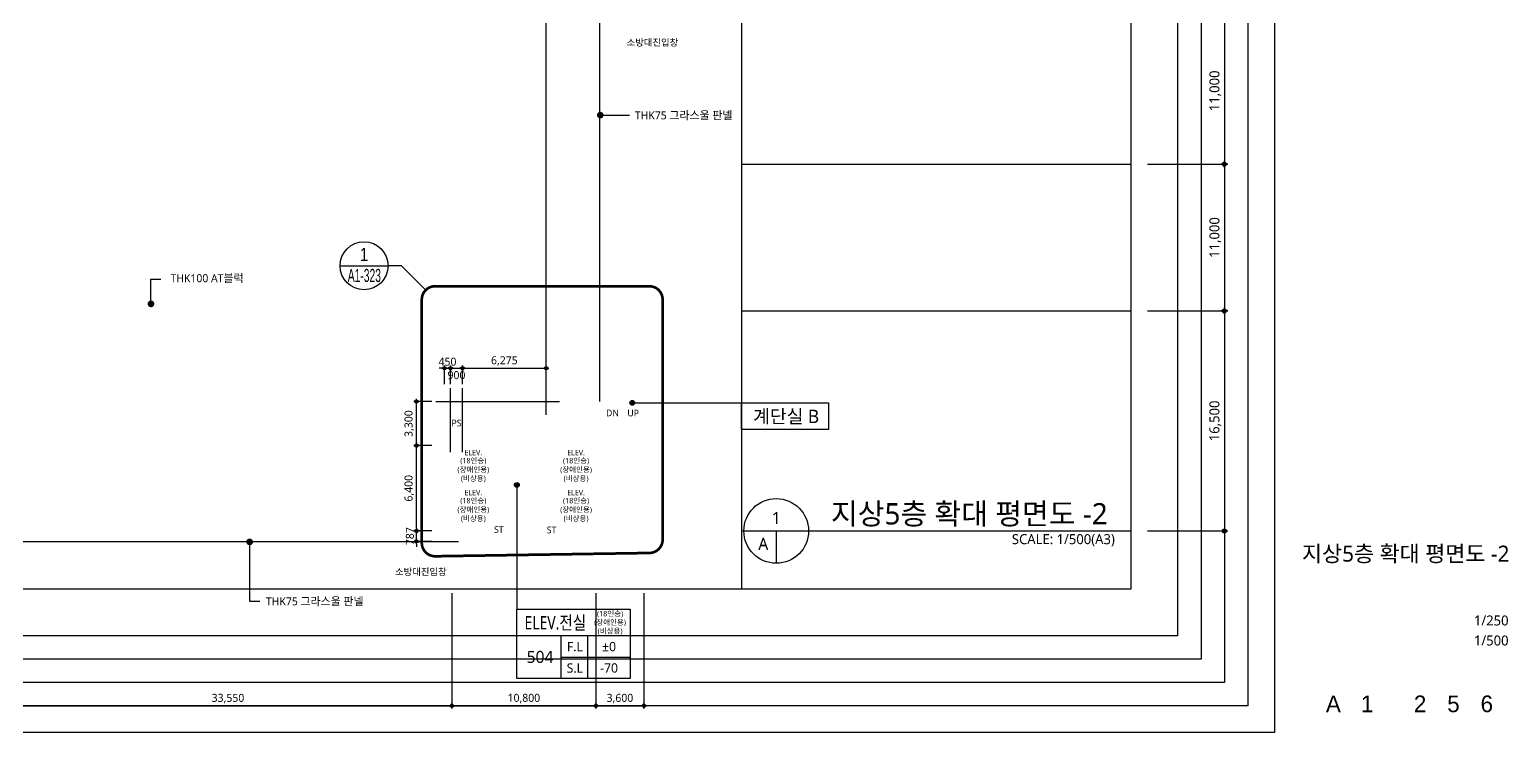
# Model space of a CAD drawing. Header units: millimetres. Extents: x 45782458 to 46215946, y 191740 to 1509539.
# Drawn here: x 46089677 to 46200512, y 335740 to 388448 of the extents above; entities that cross this region are included whole.
import ezdxf
from ezdxf.enums import TextEntityAlignment as Align

# ---------------------------------------------------------------- set-up
doc = ezdxf.new("R2010")
doc.units = ezdxf.units.MM
doc.header["$LTSCALE"] = 1000
doc.header["$MEASUREMENT"] = 0
doc.header["$PDSIZE"] = -10
doc.linetypes.add('CEN', pattern=[62, 60, -1, 0, -1])
doc.linetypes.add('SYM$0$DASHDOT', pattern=[1, 0.5, -0.25, 0, -0.25])
doc.layers.get('0').update_dxf_attribs({"linetype": 'CONTINUOUS'})
doc.layers.get('Defpoints').update_dxf_attribs({"color": 171, "linetype": 'CONTINUOUS'})
for name, color, linetype in [('cen', 14, 'CONTINUOUS'), ('Center(AR)', 30, 'CEN'), ('DIM', 7, 'CONTINUOUS'), ('LED', 7, 'CONTINUOUS'), ('NDIM', 7, 'CONTINUOUS'), ('SYM', 7, 'CONTINUOUS'), ('TEXT', 3, 'CONTINUOUS'), ('TEXT(MIN)', 7, 'CONTINUOUS'), ('TEXT(노트)', 7, 'CONTINUOUS'), ('TEXT(실명)', 3, 'CONTINUOUS'), ('TEXT-TITLE', 6, 'CONTINUOUS'), ('TEXT-기입', 6, 'CONTINUOUS'), ('TITLE', 7, 'CONTINUOUS'), ('구간정리', 6, 'CONTINUOUS'), ('구간정리-TEXT', 3, 'CONTINUOUS')]:
    doc.layers.add(name, color=color, linetype=linetype)
doc.styles.add('CGS', font='cgse', dxfattribs={"bigfont": 'cgs'})
doc.styles.add('SYM$0$ARIAL', font='arial.ttf')
doc.styles.add('SYM$0$돋움', font='', dxfattribs={"width": 0.9})
doc.styles.add('TE', font='malgun_0.ttf')
doc.styles.add('나눔바른고딕', font='NanumBarunGothic.ttf')
doc.styles.get('SYM$0$돋움').set_extended_font_data('Dotum')
doc.dimstyles.new('BA', dxfattribs={"dimscale": 500, "dimtxt": 3, "dimasz": 1, "dimexe": 1, "dimexo": 5, "dimgap": 0.9, "dimtad": 1, "dimdec": 0, "dimdsep": 46, "dimlunit": 6, "dimtxsty": 'TE', "dimblk": 'DDD', "dimcen": 2.5, "dimclrd": 256, "dimclre": 256, "dimclrt": 3, "dimazin": 2, "dimtfac": 1, "dimtdec": 0, "dimtix": 1, "dimtmove": 2, "dimatfit": 3, "dimldrblk": 'DDD', "dimfxl": 1, "dimtolj": 1, "dimtzin": 0, "dimarcsym": 2})
doc.dimstyles.new('NDIM 1200', dxfattribs={"dimscale": 500, "dimtxt": 3, "dimasz": 1, "dimexe": 2, "dimexo": 2, "dimgap": 1, "dimtad": 1, "dimdec": 0, "dimdsep": 46, "dimtxsty": 'CGS', "dimblk": 'DOT0', "dimcen": 1, "dimdle": 8, "dimclrd": 2, "dimclre": 2, "dimclrt": 2, "dimadec": 0, "dimazin": 0, "dimtfac": 1, "dimtdec": 0, "dimtix": 1, "dimtmove": 2, "dimatfit": 3, "dimldrblk": 'DOT0', "dimfxl": 1, "dimtolj": 1, "dimtzin": 0, "dimlwd": -1, "dimlwe": -1, "dimarcsym": 0})

# ---------------------------------------------------------------- blocks, each defined once
blk = doc.blocks.new('DDD')
at = {"layer": 'DIM', "color": 0}
for p, q in [((-1, 0), (1, 0)), ((0, -1), (0, 1))]:
    blk.add_line(p, q, dxfattribs=at)
for radius in [0.6, 0.3]:
    blk.add_circle((0, 0), radius, dxfattribs=at)
blk = doc.blocks.new('*D613')
at = {"layer": 'Defpoints', "color": 0, "ltscale": 0.4, "transparency": 16777216}
for p in [(46172222, 367351), (46172222, 350851), (46179222, 350851)]:
    blk.add_point(p, dxfattribs=at)
at = {"layer": 'NDIM', "lineweight": -2, "ltscale": 0.4, "transparency": 16777216}
for p, q in [((46173472, 367351), (46179472, 367351)), ((46179222, 367101), (46179222, 351101)), ((46173472, 350851), (46179472, 350851))]:
    blk.add_line(p, q, dxfattribs=at)
at = {"layer": 'NDIM', "lineweight": -2, "ltscale": 0.4, "transparency": 16777216, "xscale": 250, "yscale": 250, "zscale": 250}
for p, rotation in [((46179222, 367351), 90), ((46179222, 350851), 270)]:
    blk.add_blockref('DDD', p, dxfattribs=dict(at, rotation=rotation))
at = {"layer": 'NDIM', "color": 3, "ltscale": 0.4, "transparency": 16777216, "insert": (46178545, 359101), "char_height": 750, "attachment_point": 5, "rotation": 90, "style": 'TE'}
blk.add_mtext('\\A1;16,500', dxfattribs=at)
blk = doc.blocks.new('*D614')
at = {"layer": 'Defpoints', "color": 0, "ltscale": 0.4, "transparency": 16777216}
for p in [(46172222, 378351), (46172222, 367351), (46179222, 367351)]:
    blk.add_point(p, dxfattribs=at)
at = {"layer": 'NDIM', "lineweight": -2, "ltscale": 0.4, "transparency": 16777216}
for p, q in [((46173472, 378351), (46179472, 378351)), ((46179222, 378101), (46179222, 367601)), ((46173472, 367351), (46179472, 367351))]:
    blk.add_line(p, q, dxfattribs=at)
at = {"layer": 'NDIM', "lineweight": -2, "ltscale": 0.4, "transparency": 16777216, "xscale": 250, "yscale": 250, "zscale": 250}
for p, rotation in [((46179222, 378351), 90), ((46179222, 367351), 270)]:
    blk.add_blockref('DDD', p, dxfattribs=dict(at, rotation=rotation))
at = {"layer": 'NDIM', "color": 3, "ltscale": 0.4, "transparency": 16777216, "insert": (46178545, 372851), "char_height": 750, "attachment_point": 5, "rotation": 90, "style": 'TE'}
blk.add_mtext('\\A1;11,000', dxfattribs=at)
blk = doc.blocks.new('*D615')
at = {"layer": 'Defpoints', "color": 0, "ltscale": 0.4, "transparency": 16777216}
for p in [(46172222, 389351), (46172222, 378351), (46179222, 378351)]:
    blk.add_point(p, dxfattribs=at)
at = {"layer": 'NDIM', "lineweight": -2, "ltscale": 0.4, "transparency": 16777216}
for p, q in [((46173472, 389351), (46179472, 389351)), ((46179222, 389101), (46179222, 378601)), ((46173472, 378351), (46179472, 378351))]:
    blk.add_line(p, q, dxfattribs=at)
at = {"layer": 'NDIM', "lineweight": -2, "ltscale": 0.4, "transparency": 16777216, "xscale": 250, "yscale": 250, "zscale": 250}
for p, rotation in [((46179222, 389351), 90), ((46179222, 378351), 270)]:
    blk.add_blockref('DDD', p, dxfattribs=dict(at, rotation=rotation))
at = {"layer": 'NDIM', "color": 3, "ltscale": 0.4, "transparency": 16777216, "insert": (46178545, 383851), "char_height": 750, "attachment_point": 5, "rotation": 90, "style": 'TE'}
blk.add_mtext('\\A1;11,000', dxfattribs=at)
blk = doc.blocks.new('A$C31C7260E')
at = {"layer": 'TITLE'}
for points in [[(0, 0), (0, 4000), (13000, 4000), (13000, 0)], [(13000, 0), (0, 0)]]:
    blk.add_lwpolyline(points, dxfattribs=at)
blk = doc.blocks.new('A$C51E23882')
at = {"layer": 'TITLE'}
blk.add_lwpolyline([(8500, 0), (0, 0), (0, 5200), (8500, 5200)], close=True, dxfattribs=at)
for points in [[(8500, 3200), (0, 3200)], [(3300, 3200), (3300, 0)], [(5300, 3200), (5300, 0)], [(3300, 1600), (8500, 1600)]]:
    blk.add_lwpolyline(points, dxfattribs=at)
at = {"layer": 'TITLE', "style": '나눔바른고딕'}
for s, p in [('F.L', (4352, 2378)), ('S.L', (4352, 778))]:
    blk.add_text(s, height=700, dxfattribs=at).set_placement(p, align=Align.MIDDLE)
blk = doc.blocks.new('*D916')
at = {"layer": 'Defpoints', "color": 0, "ltscale": 0.4, "transparency": 16777216}
for p in [(46087772, 346490), (46121322, 346490), (46121322, 337740)]:
    blk.add_point(p, dxfattribs=at)
at = {"layer": 'NDIM', "lineweight": -2, "ltscale": 0.4, "transparency": 16777216}
for p, q in [((46087772, 346190), (46087772, 337540)), ((46121322, 346190), (46121322, 337540)), ((46087972, 337740), (46121122, 337740))]:
    blk.add_line(p, q, dxfattribs=at)
at = {"layer": 'NDIM', "lineweight": -2, "ltscale": 0.4, "transparency": 16777216, "xscale": 200, "yscale": 200, "zscale": 200, "rotation": 180}
blk.add_blockref('DDD', (46087772, 337740), dxfattribs=at)
at = {"layer": 'NDIM', "lineweight": -2, "ltscale": 0.4, "transparency": 16777216, "xscale": 200, "yscale": 200, "zscale": 200}
blk.add_blockref('DDD', (46121322, 337740), dxfattribs=at)
at = {"layer": 'NDIM', "color": 3, "ltscale": 0.4, "transparency": 16777216, "insert": (46104547, 338280), "char_height": 600, "attachment_point": 5, "style": 'TE'}
blk.add_mtext('\\A1;33,550', dxfattribs=at)
blk = doc.blocks.new('*D918')
at = {"layer": 'Defpoints', "color": 0, "ltscale": 0.4, "transparency": 16777216}
for p in [(46132122, 346490), (46135722, 346490), (46135722, 337740)]:
    blk.add_point(p, dxfattribs=at)
at = {"layer": 'NDIM', "lineweight": -2, "ltscale": 0.4, "transparency": 16777216}
for p, q in [((46132122, 346190), (46132122, 337540)), ((46135722, 346190), (46135722, 337540)), ((46132322, 337740), (46135522, 337740))]:
    blk.add_line(p, q, dxfattribs=at)
at = {"layer": 'NDIM', "lineweight": -2, "ltscale": 0.4, "transparency": 16777216, "xscale": 200, "yscale": 200, "zscale": 200, "rotation": 180}
blk.add_blockref('DDD', (46132122, 337740), dxfattribs=at)
at = {"layer": 'NDIM', "lineweight": -2, "ltscale": 0.4, "transparency": 16777216, "xscale": 200, "yscale": 200, "zscale": 200}
blk.add_blockref('DDD', (46135722, 337740), dxfattribs=at)
at = {"layer": 'NDIM', "color": 3, "ltscale": 0.4, "transparency": 16777216, "insert": (46133922, 338280), "char_height": 600, "attachment_point": 5, "style": 'TE'}
blk.add_mtext('\\A1;3,600', dxfattribs=at)
blk = doc.blocks.new('*D919')
at = {"layer": 'Defpoints', "color": 0, "ltscale": 0.4, "transparency": 16777216}
for p in [(46121322, 346490), (46132122, 346490), (46132122, 337740)]:
    blk.add_point(p, dxfattribs=at)
at = {"layer": 'NDIM', "lineweight": -2, "ltscale": 0.4, "transparency": 16777216}
for p, q in [((46121322, 346190), (46121322, 337540)), ((46132122, 346190), (46132122, 337540)), ((46121522, 337740), (46131922, 337740))]:
    blk.add_line(p, q, dxfattribs=at)
at = {"layer": 'NDIM', "lineweight": -2, "ltscale": 0.4, "transparency": 16777216, "xscale": 200, "yscale": 200, "zscale": 200, "rotation": 180}
blk.add_blockref('DDD', (46121322, 337740), dxfattribs=at)
at = {"layer": 'NDIM', "lineweight": -2, "ltscale": 0.4, "transparency": 16777216, "xscale": 200, "yscale": 200, "zscale": 200}
blk.add_blockref('DDD', (46132122, 337740), dxfattribs=at)
at = {"layer": 'NDIM', "color": 3, "ltscale": 0.4, "transparency": 16777216, "insert": (46126722, 338282), "char_height": 600, "attachment_point": 5, "style": 'TE'}
blk.add_mtext('\\A1;10,800', dxfattribs=at)
blk = doc.blocks.new('*D920')
at = {"layer": 'Defpoints', "color": 0, "ltscale": 0.4, "transparency": 16777216}
for p in [(46121222, 363051), (46120772, 361551), (46121222, 361551)]:
    blk.add_point(p, dxfattribs=at)
at = {"layer": 'NDIM', "lineweight": -2, "ltscale": 0.4, "transparency": 16777216}
for p, q in [((46120572, 363051), (46120372, 363051)), ((46120772, 361851), (46120772, 363251)), ((46120772, 363051), (46121222, 363051)), ((46121222, 361851), (46121222, 363251)), ((46121422, 363051), (46121622, 363051))]:
    blk.add_line(p, q, dxfattribs=at)
at = {"layer": 'NDIM', "lineweight": -2, "ltscale": 0.4, "transparency": 16777216, "xscale": 200, "yscale": 200, "zscale": 200}
blk.add_blockref('DDD', (46120772, 363051), dxfattribs=at)
at = {"layer": 'NDIM', "lineweight": -2, "ltscale": 0.4, "transparency": 16777216, "xscale": 200, "yscale": 200, "zscale": 200, "rotation": 180}
blk.add_blockref('DDD', (46121222, 363051), dxfattribs=at)
at = {"layer": 'NDIM', "color": 3, "ltscale": 0.4, "transparency": 16777216, "insert": (46120997, 363541), "char_height": 600, "attachment_point": 5, "style": 'TE'}
blk.add_mtext('\\A1;450', dxfattribs=at)
blk = doc.blocks.new('*D921')
at = {"layer": 'Defpoints', "color": 0, "ltscale": 0.4, "transparency": 16777216}
for p in [(46122122, 363051), (46121222, 361551), (46122122, 361551)]:
    blk.add_point(p, dxfattribs=at)
at = {"layer": 'NDIM', "lineweight": -2, "ltscale": 0.4, "transparency": 16777216}
for p, q in [((46121222, 361851), (46121222, 363251)), ((46121422, 363051), (46121922, 363051)), ((46122122, 361851), (46122122, 363251))]:
    blk.add_line(p, q, dxfattribs=at)
at = {"layer": 'NDIM', "lineweight": -2, "ltscale": 0.4, "transparency": 16777216, "xscale": 200, "yscale": 200, "zscale": 200, "rotation": 180}
blk.add_blockref('DDD', (46121222, 363051), dxfattribs=at)
at = {"layer": 'NDIM', "lineweight": -2, "ltscale": 0.4, "transparency": 16777216, "xscale": 200, "yscale": 200, "zscale": 200}
blk.add_blockref('DDD', (46122122, 363051), dxfattribs=at)
at = {"layer": 'NDIM', "color": 3, "ltscale": 0.4, "transparency": 16777216, "insert": (46121672, 362531), "char_height": 600, "attachment_point": 5, "style": 'TE'}
blk.add_mtext('\\A1;900', dxfattribs=at)
blk = doc.blocks.new('*D922')
at = {"layer": 'Defpoints', "color": 0, "ltscale": 0.4, "transparency": 16777216}
for p in [(46128397, 363051), (46122122, 361551), (46128397, 361551)]:
    blk.add_point(p, dxfattribs=at)
at = {"layer": 'NDIM', "lineweight": -2, "ltscale": 0.4, "transparency": 16777216}
for p, q in [((46122122, 361851), (46122122, 363251)), ((46122322, 363051), (46128197, 363051)), ((46128397, 361851), (46128397, 363251))]:
    blk.add_line(p, q, dxfattribs=at)
at = {"layer": 'NDIM', "lineweight": -2, "ltscale": 0.4, "transparency": 16777216, "xscale": 200, "yscale": 200, "zscale": 200, "rotation": 180}
blk.add_blockref('DDD', (46122122, 363051), dxfattribs=at)
at = {"layer": 'NDIM', "lineweight": -2, "ltscale": 0.4, "transparency": 16777216, "xscale": 200, "yscale": 200, "zscale": 200}
blk.add_blockref('DDD', (46128397, 363051), dxfattribs=at)
at = {"layer": 'NDIM', "color": 3, "ltscale": 0.4, "transparency": 16777216, "insert": (46125260, 363592), "char_height": 600, "attachment_point": 5, "style": 'TE'}
blk.add_mtext('\\A1;6,275', dxfattribs=at)
blk = doc.blocks.new('*D923')
at = {"layer": 'Defpoints', "color": 0, "ltscale": 0.4, "transparency": 16777216}
for p in [(46118672, 360551), (46120122, 360551), (46120122, 357251)]:
    blk.add_point(p, dxfattribs=at)
at = {"layer": 'NDIM', "lineweight": -2, "ltscale": 0.4, "transparency": 16777216}
for p, q in [((46119822, 360551), (46118472, 360551)), ((46118672, 357451), (46118672, 360351)), ((46119822, 357251), (46118472, 357251))]:
    blk.add_line(p, q, dxfattribs=at)
at = {"layer": 'NDIM', "lineweight": -2, "ltscale": 0.4, "transparency": 16777216, "xscale": 200, "yscale": 200, "zscale": 200}
for p, rotation in [((46118672, 360551), 90), ((46118672, 357251), 270)]:
    blk.add_blockref('DDD', p, dxfattribs=dict(at, rotation=rotation))
at = {"layer": 'NDIM', "color": 3, "ltscale": 0.4, "transparency": 16777216, "insert": (46118132, 358901), "char_height": 600, "attachment_point": 5, "rotation": 90, "style": 'TE'}
blk.add_mtext('\\A1;3,300', dxfattribs=at)
blk = doc.blocks.new('*D924')
at = {"layer": 'Defpoints', "color": 0, "ltscale": 0.4, "transparency": 16777216}
for p in [(46118672, 357251), (46120122, 357251), (46120122, 350851)]:
    blk.add_point(p, dxfattribs=at)
at = {"layer": 'NDIM', "lineweight": -2, "ltscale": 0.4, "transparency": 16777216}
for p, q in [((46119822, 357251), (46118472, 357251)), ((46118672, 351051), (46118672, 357051)), ((46119822, 350851), (46118472, 350851))]:
    blk.add_line(p, q, dxfattribs=at)
at = {"layer": 'NDIM', "lineweight": -2, "ltscale": 0.4, "transparency": 16777216, "xscale": 200, "yscale": 200, "zscale": 200}
for p, rotation in [((46118672, 357251), 90), ((46118672, 350851), 270)]:
    blk.add_blockref('DDD', p, dxfattribs=dict(at, rotation=rotation))
at = {"layer": 'NDIM', "color": 3, "ltscale": 0.4, "transparency": 16777216, "insert": (46118132, 354051), "char_height": 600, "attachment_point": 5, "rotation": 90, "style": 'TE'}
blk.add_mtext('\\A1;6,400', dxfattribs=at)
blk = doc.blocks.new('*D925')
at = {"layer": 'Defpoints', "color": 0, "ltscale": 0.4, "transparency": 16777216}
for p in [(46118672, 350851), (46120122, 350851), (46120122, 350064)]:
    blk.add_point(p, dxfattribs=at)
at = {"layer": 'NDIM', "lineweight": -2, "ltscale": 0.4, "transparency": 16777216}
for p, q in [((46119822, 350851), (46118472, 350851)), ((46118672, 351051), (46118672, 351251)), ((46118672, 350064), (46118672, 350851)), ((46119822, 350064), (46118472, 350064)), ((46118672, 349864), (46118672, 349664))]:
    blk.add_line(p, q, dxfattribs=at)
at = {"layer": 'NDIM', "lineweight": -2, "ltscale": 0.4, "transparency": 16777216, "xscale": 200, "yscale": 200, "zscale": 200}
for p, rotation in [((46118672, 350851), 270), ((46118672, 350064), 90)]:
    blk.add_blockref('DDD', p, dxfattribs=dict(at, rotation=rotation))
at = {"layer": 'NDIM', "color": 3, "ltscale": 0.4, "transparency": 16777216, "insert": (46118182, 350458), "char_height": 600, "attachment_point": 5, "rotation": 90, "style": 'TE'}
blk.add_mtext('\\A1;787', dxfattribs=at)
blk = doc.blocks.new('DOT0')
blk.add_line((-3, 0), (3, 0))
at = {"color": 6}
blk.add_circle((0, 0), 0.75, dxfattribs=at)
blk = doc.blocks.new('SYM$0$det-tar-wi')
at = {"layer": '구간정리', "ltscale": 0.2}
blk.add_line((0, 0), (11, 0), dxfattribs=at)
blk.add_circle((5.5, 0), 5.5, dxfattribs=at)
at = {"layer": '구간정리-TEXT', "color": 3, "style": 'SYM$0$ARIAL'}
blk.add_attdef('2', text='', height=3, dxfattribs=at).set_placement((5.5, 2.58), align=Align.MIDDLE_CENTER)
at = {"layer": '구간정리-TEXT', "color": 3, "style": 'SYM$0$ARIAL', "width": 0.6}
blk.add_attdef('A1.00', text='', height=3, dxfattribs=at).set_placement((5.57, -2.22), align=Align.MIDDLE_CENTER)

msp = doc.modelspace()

# ---------------------------------------------------------------- hatches: boundary and pattern name
at = {"layer": 'LED'}
h = msp.add_hatch(color=256, dxfattribs=at)
h.dxf.hatch_style = 1
edge = h.paths.add_edge_path()
edge.add_arc((46134847.3, 360457.6), 180, 180, 540, ccw=False)
h = msp.add_hatch(color=256, dxfattribs=at)
h.dxf.hatch_style = 1
edge = h.paths.add_edge_path()
edge.add_arc((46126192.8, 354301.3), 180, 180, 540, ccw=False)

# ---------------------------------------------------------------- linework, layer by layer
at = {"ltscale": 10000}
msp.add_line((46134847.3, 360457.6), (46143042.2, 360457.6), dxfattribs=at)
msp.add_lwpolyline([(46126192.8, 354301.3), (46126192.8, 344990.2)], dxfattribs=at)
at = {"layer": 'cen', "ltscale": 10000}
for p, q in [((46143042.2, 378351.3), (46172222.3, 378351.3)), ((46143042.2, 367351.3), (46172222.3, 367351.3)), ((46143042.2, 350851.3), (46172222.3, 350851.3))]:
    msp.add_line(p, q, dxfattribs=at)
at = {"layer": 'Center(AR)'}
for p, q in [((46132409.8, 360551.3), (46132409.8, 437201.3)), ((46128397.3, 359551.3), (46128397.3, 427851.3)), ((46121222.3, 356751.3), (46121222.3, 361551.3)), ((46122122.3, 356751.3), (46122122.3, 361551.3)), ((46120122.3, 360551.3), (46129397.3, 360551.3)), ((46018772.3, 350063.8), (46121822.3, 350063.8))]:
    msp.add_line(p, q, dxfattribs=at)
at = {"layer": 'Defpoints'}
for points in [[(46182972.3, 335740.2), (46006272.3, 335740.2), (46006272.3, 473440.2), (46182972.3, 473440.2)], [(46180972.3, 337740.2), (46010022.3, 337740.2), (46010022.3, 471440.2), (46180972.3, 471440.2)], [(46179222.3, 339490.2), (46011772.3, 339490.2), (46011772.3, 469690.2), (46179222.3, 469690.2)], [(46177472.3, 341240.2), (46013522.3, 341240.2), (46013522.3, 467940.2), (46177472.3, 467940.2)], [(46175722.3, 342990.2), (46015272.3, 342990.2), (46015272.3, 466190.2), (46175722.3, 466190.2)], [(46172222.3, 346490.2), (46018772.3, 346490.2), (46018772.3, 462690.2), (46172222.3, 462690.2)], [(46143042.2, 346490.2), (46018772.3, 346490.2), (46018772.3, 462690.2), (46143042.2, 462690.2)]]:
    msp.add_lwpolyline(points, close=True, dxfattribs=at)
at = {"layer": 'LED', "ltscale": 10000}
for p, q in [((46098772.3, 369729.5), (46099526.4, 369729.5)), ((46106168.9, 345589.7), (46106923, 345589.7))]:
    msp.add_line(p, q, dxfattribs=at)
at = {"layer": 'LED'}
for centre in [(46134847.3, 360457.6), (46126192.8, 354301.3)]:
    msp.add_circle(centre, 180, dxfattribs=at)
at = {"layer": 'SYM'}
for p, q in [((46143210.6, 350851.3), (46172222.3, 350851.3)), ((46145634.8, 350851.3), (46145634.8, 348427.1))]:
    msp.add_line(p, q, dxfattribs=at)
msp.add_circle((46145634.8, 350851.3), 2424.2, dxfattribs=at)
at = {"layer": '구간정리', "ltscale": 0.2}
msp.add_lwpolyline([(46119372.3, 368915.5), (46117552, 370735.8), (46116545.1, 370735.8)], dxfattribs=at)
at = {"layer": '구간정리', "linetype": 'SYM$0$DASHDOT', "ltscale": 2, "const_width": 200}
msp.add_lwpolyline([(46136122.3, 369201.3), (46120072.3, 369201.3, 0.41421356), (46119072.3, 368201.3), (46119072.3, 349951.3, 0.41795539), (46120085.1, 348951.4), (46136135.1, 349197.4, 0.41048161), (46137122.3, 350197.3), (46137122.3, 368201.3, 0.41421356)], format="xyb", close=True, dxfattribs=at)

# ---------------------------------------------------------------- block references
at = {"xscale": 0.5, "yscale": 0.5, "zscale": 0.5}
msp.add_blockref('A$C31C7260E', (46143042.2, 358457.6), dxfattribs=at)
msp.add_blockref('A$C51E23882', (46126192.8, 339790.2))
at = {"layer": '구간정리'}
ref = msp.add_blockref('SYM$0$det-tar-wi', (46112945.1, 370735.8), dxfattribs=dict(at, xscale=327.2727272727273, yscale=327.2727272727273, zscale=327.2727272727273))
ref.add_attrib('A1.00', 'A1-323', dxfattribs={"layer": '구간정리-TEXT', "color": 3, "height": 981.82, "style": 'SYM$0$돋움', "width": 0.6}).set_placement((46114767.1, 370008.2), align=Align.MIDDLE_CENTER)
ref.add_attrib('2', '1', dxfattribs={"layer": '구간정리-TEXT', "color": 3, "height": 981.8, "style": 'SYM$0$돋움', "width": 0.9}).set_placement((46114745.1, 371581.3), align=Align.MIDDLE_CENTER)

# ---------------------------------------------------------------- texts
at = {"layer": 'TEXT', "style": '나눔바른고딕'}
msp.add_text('지상5층 확대 평면도 -2', height=1600, dxfattribs=at).set_placement((46149734.8, 351336.2))
for s, p in [('1', (46145634.8, 351821)), ('A', (46144665.1, 349881.6))]:
    msp.add_text(s, height=900, dxfattribs=at).set_placement(p, align=Align.MIDDLE)
msp.add_text('SCALE: 1/500(A3)', height=750, dxfattribs=at).set_placement((46171013.6, 350608.9), align=Align.TOP_RIGHT)
at = {"layer": 'TEXT(MIN)', "style": '나눔바른고딕'}
for p in [(46134426.7, 387477.2, 0), (46117067.1, 347785, 0)]:
    msp.add_text('소방대진입창', height=500, dxfattribs=at).set_placement(p, align=Align.MIDDLE_LEFT)
for s, p in [('THK75 그라스울 판넬', (46142352.7, 382017.6)), ('THK100 AT블럭', (46105714.8, 369801.8)), ('THK75 그라스울 판넬', (46114704.2, 345572.3))]:
    msp.add_text(s, height=600, dxfattribs=at).set_placement(p, align=Align.MIDDLE_RIGHT)
for s, p in [('PS', (46121673, 358942.5)), ('DN', (46133363.2, 359697.5)), ('UP', (46134913.2, 359690)), ('ST', (46124846.2, 350953.3)), ('ST', (46128799.1, 350928.3))]:
    msp.add_text(s, height=500, dxfattribs=at).set_placement(p, align=Align.MIDDLE_CENTER)
for s, p in [('(18인승)', (46133183.5, 344449.4)), ('(장애인용)', (46133183.5, 343799.4)), ('(비상용)', (46133183.5, 343149.4))]:
    msp.add_text(s, height=400, dxfattribs=at).set_placement(p, align=Align.CENTER)
at = {"layer": 'TEXT(노트)', "style": '나눔바른고딕'}
for s, p in [('ELEV.', (46122934.7, 356724.5)), ('ELEV.', (46130634.7, 356724.5)), ('(18인승)', (46122934.7, 356110.1)), ('(18인승)', (46130634.7, 356110.1)), ('(장애인용)', (46122934.7, 355438.1)), ('(비상용)', (46122934.7, 354777.1)), ('(장애인용)', (46130634.7, 355438.1)), ('(비상용)', (46130634.7, 354777.1)), ('ELEV.', (46122934.7, 353724.5)), ('ELEV.', (46130634.7, 353724.5)), ('(장애인용)', (46122934.7, 352438.1)), ('(18인승)', (46122934.7, 353110.1)), ('(장애인용)', (46130634.7, 352438.1)), ('(18인승)', (46130634.7, 353110.1)), ('(비상용)', (46122934.7, 351777.1)), ('(비상용)', (46130634.7, 351777.1))]:
    msp.add_text(s, height=400, dxfattribs=at).set_placement(p, align=Align.MIDDLE)
at = {"layer": 'TEXT(실명)', "style": '나눔바른고딕'}
msp.add_text('계단실 B', height=1000, dxfattribs=at).set_placement((46146379.9, 359451.8), align=Align.MIDDLE)
at = {"layer": 'TEXT(실명)', "style": '나눔바른고딕', "width": 0.8}
msp.add_text('ELEV.전실', height=1000, dxfattribs=at).set_placement((46129082.5, 343984.3), align=Align.MIDDLE)
at = {"layer": 'TEXT-TITLE', "style": '나눔바른고딕'}
msp.add_text('지상5층 확대 평면도 -2', height=1200, dxfattribs=at).set_placement((46192814.3, 348548), align=Align.CENTER)
at = {"layer": 'TEXT-기입', "style": '나눔바른고딕'}
for s, p in [('1/250', (46197923.2, 343534.9)), ('1/500', (46197923.2, 342034.9))]:
    msp.add_text(s, height=750, dxfattribs=at).set_placement(p, align=Align.BOTTOM_LEFT)
for s, height, p in [('±0', 700, (46133108.9, 342178)), ('504', 900, (46127934, 341404.9)), ('-70', 700, (46133108.9, 340578))]:
    msp.add_text(s, height=height, dxfattribs=at).set_placement(p, align=Align.MIDDLE)
at = {"layer": 'TEXT-기입', "style": 'CGS'}
for s, p in [('A', (46187391.7, 337884.9)), ('1', (46189923.1, 337884.9)), ('2', (46193891.7, 337884.9)), ('5', (46196391.7, 337884.9)), ('6', (46198891.7, 337884.9))]:
    msp.add_text(s, height=1250, dxfattribs=at).set_placement(p, align=Align.MIDDLE_CENTER)

# ---------------------------------------------------------------- dimensions: what is measured, and where the dimension line sits
at = {"layer": 'NDIM', "ltscale": 0.4}
for base, p1, p2, angle, override, picture, middle in [((46179222.3, 378351.3), (46172222.3, 389351.3), (46172222.3, 378351.3), 270, {"dimscale": 250}, '*D615', (46178544.9, 383851.3)), ((46179222.3, 367351.3), (46172222.3, 378351.3), (46172222.3, 367351.3), 270, {"dimscale": 250}, '*D614', (46178544.9, 372851.3)), ((46179222.3, 350851.3), (46172222.3, 367351.3), (46172222.3, 350851.3), 270, {"dimscale": 250}, '*D613', (46178544.9, 359101.3)), ((46118672.3, 360551.3), (46120122.3, 357251.3), (46120122.3, 360551.3), 90, {"dimscale": 200, "dimexo": 1.5}, '*D923', (46118132, 358901.3)), ((46118672.3, 357251.3), (46120122.3, 350851.3), (46120122.3, 357251.3), 90, {"dimscale": 200, "dimexo": 1.5}, '*D924', (46118132, 354051.3)), ((46118672.3106796, 350851.3427281), (46120122.3106778, 350063.8427281), (46120122.3106778, 350851.3427281), 90, {"dimscale": 200, "dimexo": 1.5}, '*D925', (46118182.3242665, 350457.592728))]:
    dim = msp.add_linear_dim(base=base, p1=p1, p2=p2, angle=angle, dimstyle='BA', override=override, dxfattribs=at)
    dim.commit()
    dim.dimension.update_dxf_attribs({"geometry": picture, "text_midpoint": middle})
for base, p1, p2, picture, middle in [((46121222.3, 363051.3), (46120772.3, 361551.3), (46121222.3, 361551.3), '*D920', (46120997.3, 363541.3)), ((46128397.3, 363051.3), (46122122.3, 361551.3), (46128397.3, 361551.3), '*D922', (46125259.8, 363591.7)), ((46121322.3, 337740.2), (46087772.3, 346490.2), (46121322.3, 346490.2), '*D916', (46104547.3, 338280.5)), ((46132122.3, 337740.2), (46121322.3, 346490.2), (46132122.3, 346490.2), '*D919', (46126722.3, 338282.1)), ((46135722.3, 337740.2), (46132122.3, 346490.2), (46135722.3, 346490.2), '*D918', (46133922.3, 338280.5))]:
    dim = msp.add_linear_dim(base=base, p1=p1, p2=p2, dimstyle='BA', override={"dimscale": 200, "dimexo": 1.5}, dxfattribs=at)
    dim.commit()
    dim.dimension.update_dxf_attribs({"geometry": picture, "text_midpoint": middle})
dim = msp.add_linear_dim(base=(46122122.3, 363051.3), p1=(46121222.3, 361551.3), p2=(46122122.3, 361551.3), dimstyle='BA', override={"dimscale": 200, "dimexo": 1.5}, dxfattribs=at)
dim.commit()
dim.dimension.update_dxf_attribs({"geometry": '*D921', "text_midpoint": (46121672.3, 362531.1), "dimtype": 160})

# ---------------------------------------------------------------- leaders
at = {"layer": 'LED', "ltscale": 10000}
for points in [[(46132447.3, 382029.9), (46134647.2, 382029.9)], [(46098772.3, 367876.3), (46098772.3, 369729.5)], [(46106168.9, 350026.3), (46106168.9, 345589.7)]]:
    msp.add_leader(points, dimstyle='NDIM 1200', override={"dimasz": 1, "dimtad": 0, "dimclrd": 256, "dimldrblk": 'Dot'}, dxfattribs=at)

doc.saveas('drawing.dxf')
